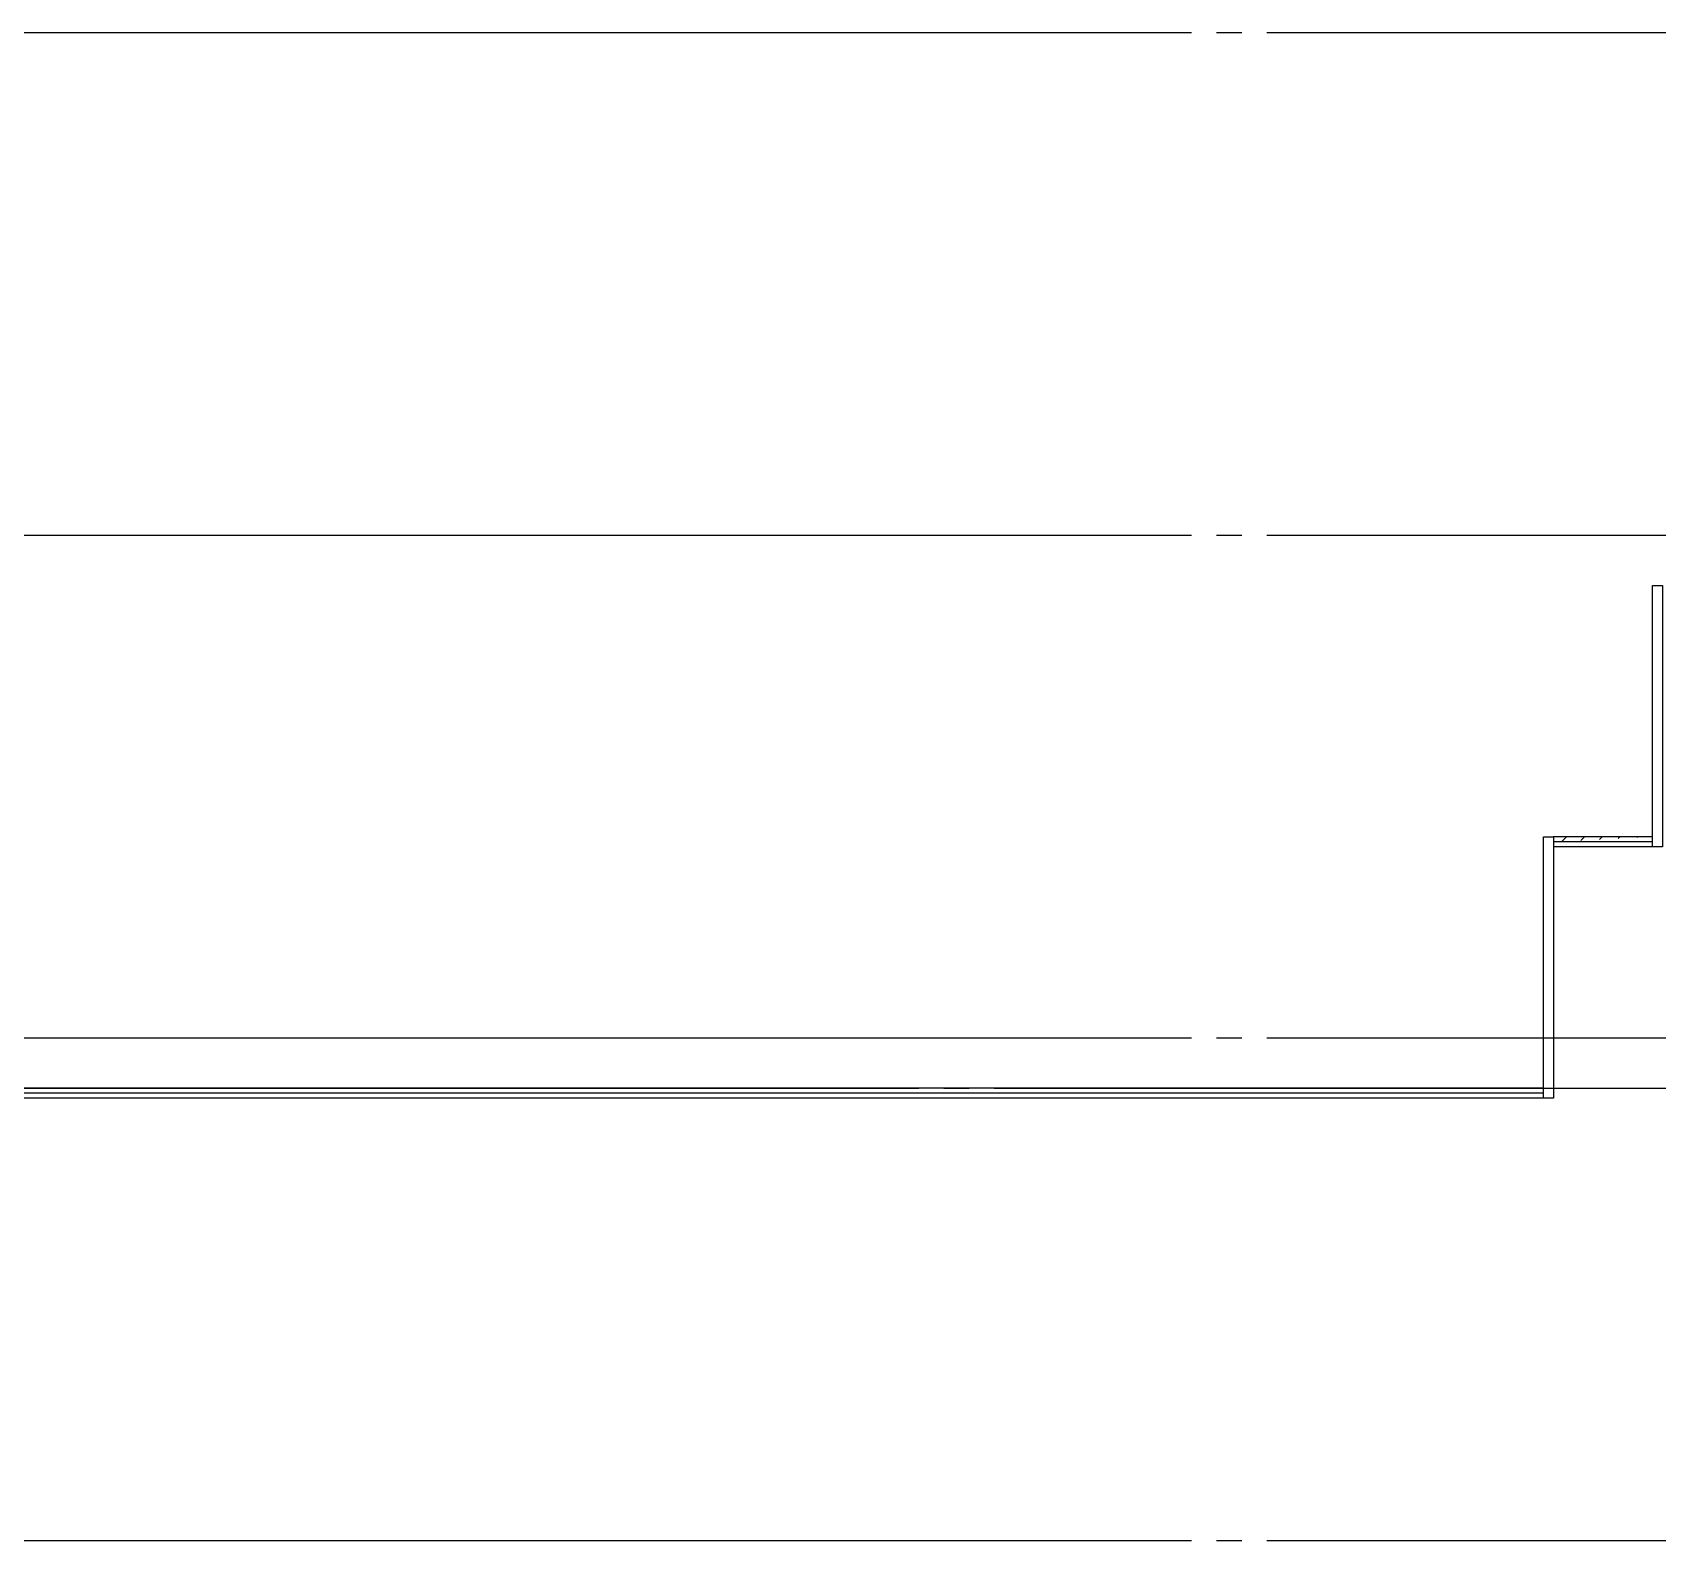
# Model space of a CAD drawing. Extents: x 152195838 to 323921156, y 365159662 to 730681027.
# Drawn here: x 161045869 to 161078207, y 365202063 to 365232063 of the extents above; entities that cross this region are included whole.
import ezdxf

# ---------------------------------------------------------------- set-up
doc = ezdxf.new("R2010")
doc.units = 0
doc.header["$MEASUREMENT"] = 0
doc.linetypes.add('CEN', pattern=[63, 60, -1, 1, -1])
for name, color, linetype in [('4A.TEC CEN', 1, 'CEN'), ('4A.TEC LAND', 53, 'CONTINUOUS'), ('4A.TEC 벽체 1', 2, 'CONTINUOUS'), ('㈜SE&C 벽체 1', 2, 'CONTINUOUS')]:
    doc.layers.add(name, color=color, linetype=linetype)

msp = doc.modelspace()

# ---------------------------------------------------------------- hatches: boundary and pattern name
at = {"layer": '㈜SE&C 벽체 1'}
h = msp.add_hatch(dxfattribs=at)
h.set_pattern_fill('ANSI31', color=256, scale=2000, style=0)
h.set_pattern_definition([(45, (160832671.05, 365183761.87), (-176.7767, 176.7767), [])])
h.paths.add_polyline_path([(161076138.71, 365215963.33), (161076138.71, 365216063.33), (161078106.94, 365216063.33)])

# ---------------------------------------------------------------- linework, layer by layer
at = {"layer": '4A.TEC CEN', "color": 8, "ltscale": 500}
for p, q in [((160881434.11, 365232063.33), (161112798.99, 365232063.33)), ((160881434.11, 365222063.33), (161112798.99, 365222063.33)), ((160881434.11, 365212063.33), (161112798.99, 365212063.33)), ((161033506.94, 365211063.33), (161112798.99, 365211063.33)), ((160881434.11, 365202063.33), (161112798.99, 365202063.33))]:
    msp.add_line(p, q, dxfattribs=at)
at = {"layer": '4A.TEC LAND', "linetype": 'Continuous', "elevation": 208125}
for points in [[(161078106.94, 365216063.33), (161076138.71, 365216063.33)], [(161078106.94, 365215963.33), (161076138.71, 365215963.33)], [(161078106.94, 365215863.33), (161076138.71, 365215863.33)]]:
    msp.add_lwpolyline(points, dxfattribs=at)
at = {"layer": '4A.TEC LAND', "linetype": 'Continuous'}
for points in [[(161075938.71, 365211063.33), (161034106.94, 365211063.33)], [(161075938.71, 365210963.33), (161034106.94, 365210963.33)], [(161075938.71, 365210863.33), (161034106.94, 365210863.33)]]:
    msp.add_lwpolyline(points, dxfattribs=at)
at = {"layer": '4A.TEC 벽체 1'}
for points in [[(161078106.94, 365215863.33), (161078106.94, 365221063.33), (161078306.94, 365221063.33), (161078306.94, 365215863.33)], [(161075938.71, 365210863.33), (161075938.71, 365216063.33), (161076138.71, 365216063.33), (161076138.71, 365210863.33)]]:
    msp.add_lwpolyline(points, close=True, dxfattribs=at)

doc.saveas('drawing.dxf')
